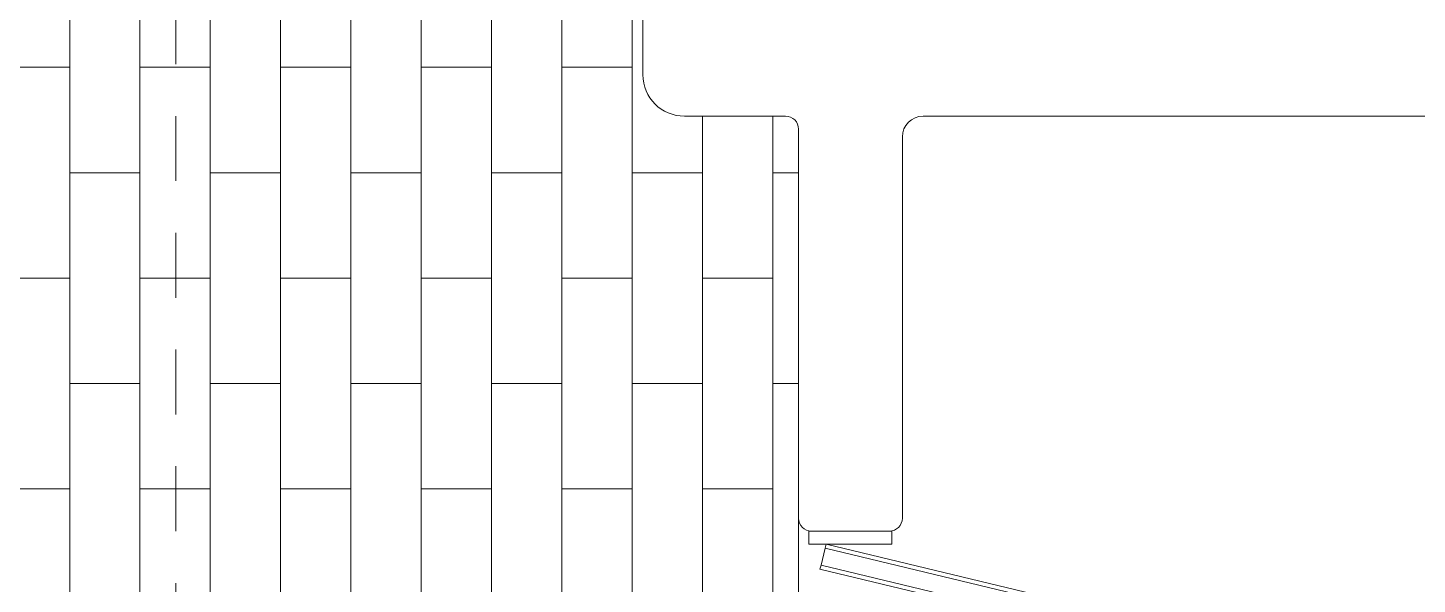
# Model space of a CAD drawing. Header units: metres. Extents: x 8 to 2416, y -346 to 476.
# Drawn here: x 28.866 to 31.544, y 43.851 to 44.924 of the extents above; entities that cross this region are included whole.
import ezdxf

# ---------------------------------------------------------------- set-up
doc = ezdxf.new("R2010")
doc.units = ezdxf.units.M
doc.linetypes.add('0', pattern=[0])
doc.linetypes.add('HIDDEN2', pattern=[0.1875, 0.125, -0.0625])
doc.layers.get('0').update_dxf_attribs({"color": 250, "linetype": '0', "lineweight": 20})
for name, color, linetype, lineweight in [('A-DOOR', 35, 'Continuous', 5), ('A-WALL', 250, 'Continuous', 20), ('baños', 140, 'Continuous', 0), ('piso', 253, 'Continuous', 0)]:
    doc.layers.add(name, color=color, linetype=linetype, lineweight=lineweight)
doc.layers.add('hatch piso', color=253, linetype='Continuous', lineweight=0, transparency=0.7)
doc.layers.add('Techos 1', color=7, linetype='HIDDEN2', lineweight=9, true_color=0x42391a)

# ---------------------------------------------------------------- blocks, each defined once
blk = doc.blocks.new('A$C3415d36c')
at = {"layer": 'A-DOOR'}
for p, q in [((0.8537, 1.8203), (0.8464, 1.7901)), ((0.8652, 1.8175), (0.858, 1.7874)), ((0.8237, 1.6957), (0.831, 1.7258)), ((0.8353, 1.6929), (0.8425, 1.7231)), ((0.8237, 0.3043), (0.831, 0.2742)), ((0.8353, 0.3071), (0.8425, 0.2769)), ((0.8537, 0.1797), (0.8464, 0.2099)), ((0.8652, 0.1825), (0.858, 0.2126))]:
    blk.add_line(p, q, dxfattribs=at)
for points in [[(0.17, 1.975), (0.17, 2), (0.01, 2), (0.01, 1.975)], [(0.9646, 1.7447), (0.041, 1.967), (0.0333, 1.9348), (0.9569, 1.7125)], [(0.9646, 1.7447), (0.041, 1.967), (0.0429, 1.975), (0.9666, 1.7527)], [(0.9569, 1.7125), (0.0333, 1.9348), (0.0313, 1.9268), (0.955, 1.7045)], [(0.8332, 1.8167), (0.8251, 1.8187), (0.829, 1.8347), (0.8938, 1.8191), (0.89, 1.803), (0.8818, 1.805), (0.8838, 1.813), (0.8352, 1.8247)], [(0.8071, 1.7082), (0.799, 1.7101), (0.7951, 1.6941), (0.86, 1.6785), (0.8638, 1.6945), (0.8557, 1.6965), (0.8538, 1.6885), (0.8052, 1.7001)], [(0.8071, 0.2918), (0.799, 0.2899), (0.7951, 0.3059), (0.86, 0.3215), (0.8638, 0.3055), (0.8557, 0.3035), (0.8538, 0.3115), (0.8052, 0.2999)], [(0.9569, 0.2875), (0.0333, 0.0652), (0.0313, 0.0732), (0.955, 0.2955)], [(0.9646, 0.2553), (0.041, 0.033), (0.0333, 0.0652), (0.9569, 0.2875)], [(0.9646, 0.2553), (0.041, 0.033), (0.0429, 0.025), (0.9666, 0.2473)], [(0.8332, 0.1833), (0.8251, 0.1813), (0.829, 0.1653), (0.8938, 0.1809), (0.89, 0.197), (0.8818, 0.195), (0.8838, 0.187), (0.8352, 0.1753)], [(0.17, 0.025), (0.17, 0), (0.01, 0), (0.01, 0.025)]]:
    blk.add_lwpolyline(points, close=True, dxfattribs=at)
for points in [[(0.8955, 1.7783), (0.8935, 1.7703), (0.807, 1.7911), (0.809, 1.7992), (0.8955, 1.7783)], [(0.88, 1.714), (0.8819, 1.7221), (0.7954, 1.7429), (0.7935, 1.7348), (0.88, 1.714)], [(0.88, 0.286), (0.8819, 0.2779), (0.7954, 0.2571), (0.7935, 0.2652), (0.88, 0.286)], [(0.8955, 0.2217), (0.8935, 0.2297), (0.807, 0.2089), (0.809, 0.2008), (0.8955, 0.2217)]]:
    blk.add_lwpolyline(points, dxfattribs=at)
at = {"layer": 'A-DOOR', "linetype": 'HIDDEN2'}
for centre, start, end in [((-0.0044, 2.0014), 274.3169, 342.802), ((-0.0044, -0.0014), 17.198, 85.6831)]:
    blk.add_arc(centre, 1.0043, start, end, dxfattribs=at)
blk = doc.blocks.new('PL BASE 1N NASAS 09')
at = {"layer": 'A-WALL'}
for p, q in [((-120.3311, -42.8498), (-120.3311, -43.3698)), ((-120.2511, -43.4498), (-120.0561, -43.4498)), ((-119.7911, -43.4498), (-117.2711, -43.4498)), ((-120.0311, -43.4741), (-120.0311, -44.2248)), ((-119.8311, -43.4898), (-119.8311, -44.2248)), ((-120.0061, -44.2498), (-119.8561, -44.2498))]:
    blk.add_line(p, q, dxfattribs=at)
at = {"layer": 'A-WALL', "transparency": 33554684}
for p, q in [((-120.1559, -43.4498), (-120.2511, -43.4498)), ((-119.8561, -44.2498), (-120.0061, -44.2498))]:
    blk.add_line(p, q, dxfattribs=at)
at = {"layer": 'A-WALL'}
for centre, radius, start, end in [((-120.2511, -43.3698), 0.08, 180, 270), ((-119.7911, -43.4898), 0.04, 90, 180)]:
    blk.add_arc(centre, radius, start, end, dxfattribs=at)
at = {"layer": 'A-WALL', "transparency": 33554684}
for centre, start, end in [((-120.0561, -43.4748), 0, 90), ((-120.0061, -44.2248), 180, 270), ((-119.8561, -44.2248), 270, 0)]:
    blk.add_arc(centre, 0.025, start, end, dxfattribs=at)
at = {"layer": 'piso'}
blk.add_line((-120.0311, -44.2248), (-120.0311, -46.2748), dxfattribs=at)
at = {"layer": 'Techos 1'}
blk.add_line((-121.2311, -42.5497), (-121.2311, -47.9498), dxfattribs=at)
at = {"layer": 'A-DOOR'}
blk.add_blockref('A$C3415d36c', (-120.0211, -46.2498), dxfattribs=at)
blk = doc.blocks.new('PL MUEBLES 1N NASAS 09')
at = {"layer": 'hatch piso'}
h = blk.add_hatch(dxfattribs=at)
h.set_pattern_fill('AR-BRSTD', color=256, scale=0.002, angle=-90)
h.set_pattern_definition([(270, (38.70153, 39.36118), (0.1354836, -2e-17), []), (0, (38.70153, 39.36118), (0.1354836, 0.2032), [0.1354836, -0.1354836])])
edge = h.paths.add_edge_path()
edge.add_arc((42.2052, 44.7282), 0.0254, 5.5979, 84.4021)
edge.add_line((42.2077, 44.7535), (42.0105, 44.7535))
edge.add_arc((42.0105, 44.8335), 0.08, 180, 270, ccw=False)
edge.add_line((41.9305, 44.8335), (41.9305, 46.5503))
edge.add_line((41.9305, 46.5503), (38.7304, 46.5503))
edge.add_line((38.7304, 46.5503), (38.7304, 39.3612))
edge.add_line((38.7304, 39.3612), (41.9305, 39.3612))
edge.add_line((41.9305, 39.3612), (41.9305, 41.0735))
edge.add_arc((42.0105, 41.0735), 0.08, 91.7582, 180, ccw=False)
edge.add_line((42.008, 41.1535), (42.1927, 41.1536))
edge.add_arc((42.1905, 41.1935), 0.04, 273.219, 360)
edge.add_line((42.2305, 41.1935), (42.2305, 44.7307))
at = {"layer": 'baños'}
blk.add_blockref('PL BASE 1N NASAS 09', (162.2615, 88.2033), dxfattribs=at)

msp = doc.modelspace()

# ---------------------------------------------------------------- block references
msp.add_blockref('PL MUEBLES 1N NASAS 09', (-11.8789, 0))

doc.saveas('drawing.dxf')
